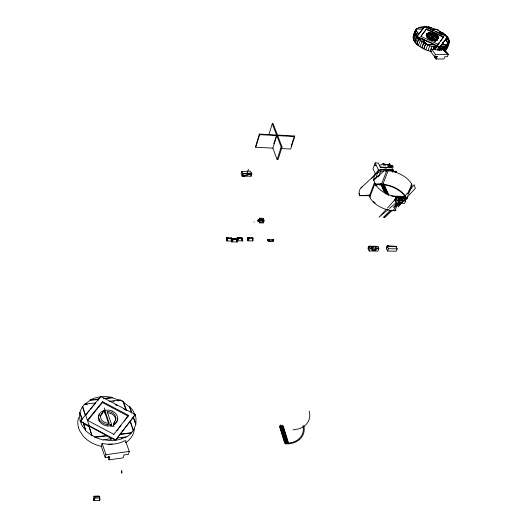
<?xml version="1.0" encoding="UTF-8"?>
<svg xmlns="http://www.w3.org/2000/svg" width="527" height="527" viewBox="0 0 527 527"><rect width="100%" height="100%" fill="white"/><g stroke="black" fill="none" stroke-linecap="round" stroke-linejoin="round"><path stroke-width="0.79" d="M445.723 39.426L447.502 36.712L424.788 26.35L422.595 29.459L422.72 29.13L416.416 29.038C413.906 32.529 411.613 37.812 414.624 41.673C418.464 46.784 424.531 49.749 430.572 51.409L434.485 56.685L437.035 56.685L435.948 57.423L435.901 56.646M432.924 36.165L432.397 36.962L432.924 36.165L435.48 39.624L435.104 40.612C431.534 40.678 424.722 38.306 426.923 33.754L428.056 35.757L427.871 36.264L427.871 34.492L428.985 32.773L426.923 33.754L426.692 34.828L427.252 36.804L427.232 36.053M447.423 42.107L448.444 44.182L447.91 44.769L441.725 44.597L445.506 39.545L448.668 43.767L447.542 45.362L445.262 46.672L444.393 49.228L448.286 54.386L447.377 56.692L444.847 56.692L443.945 58.991L436.139 58.991L436.066 56.646M100.426 416.6A7.747 5.85 11.8 0 1 100.716 415.922L102.133 413.287A5.975 4.499 11.8 0 1 103.114 411.212L104.089 410.441L103.292 410.974M102.133 413.287L101.039 414.663A7.747 5.843 11.8 0 0 100.585 417.536L101.513 419.716A7.747 5.843 11.8 0 0 104.168 422.081L106.869 423.102L109.3 423.333L104.827 410.243L108.681 410.144A9.611 7.246 11.8 0 1 112.165 411.119M416.883 35.381L414.96 32.733L415.276 30.777M415.46 34.183L417.489 35.711L415.085 32.404L417.489 35.711L414.624 41.673L416.6 36.383L415.078 32.634L413.115 37.918M426.33 34.538L426.303 35.434L426.33 34.538L426.383 35.072M389.15 166.091C389.855 164.464 389.585 167.751 388.32 166.282L389.361 163.568L393.926 171.433L396.225 171.538L396.047 170.926M390.125 165.577L392.595 165.695L392.351 166.486M134.273 428.859L134.174 430.216A28.57 21.673 11.7 0 1 125.551 442.733M433.477 34.077L435.506 35.204L436.936 36.91L436.066 40.467L436.652 38.543L436.172 37.213L433.102 35.065L433.477 34.077L430.902 33.438L431.811 34.67M251.511 174.147L251.089 176.202L242.282 176.222L241.063 173.897L241.794 171.479L250.404 171.117L251.827 173.798L251.089 176.202L250.878 175.814M433.128 39.294L429.004 33.715L429.38 32.727C432.43 32.773 438.392 34.354 437.654 38.082L437.542 39.571L436.066 40.467M436.764 35.381C440.644 36.877 435.46 41.857 436.975 37.845L437.865 38.655M403.53 198.857L403.84 197.342L405.586 201.07L404.637 203.415L396.172 203.112L394.769 200.049L395.546 197.362L397.114 200.754L396.172 203.112M447.542 45.362L445.611 50.289C449.775 45.882 450.704 38.471 445.275 34.742M81.573 418.148L79.808 412.707L81.606 408.135L84.419 404.229L95.697 402.911L95.591 403.333M84.419 404.229L84.32 404.65L90.012 400.382L98.832 399.394L98.101 400.283M80.348 421.56L82.192 419.314L79.906 412.285L79.439 415.526L80.163 421.073L83.464 423.214L85.769 430.315L82.667 426.481L81.198 423.82L80.447 421.139L100.789 396.436L135.228 414.538L130.182 421.574L130.294 421.159L133.357 430.519L132.112 427.002M83.464 423.214L83.358 423.629L88.997 426.626L91.988 435.77L85.664 430.737M87.581 412.766L85.42 415.684L82.522 406.811M88.997 426.626L89.103 426.205L106.685 435.533L106.573 435.954L94.913 437.324L95.018 436.903L106.685 435.533M100.683 396.851L100.789 396.436M91.988 435.77L89.103 426.205M87.719 420.506L102.376 402.536L102.587 401.699L128.496 415.348L124.379 421.159M103.588 398.853L103.7 398.438L112.409 397.457C104.985 395.843 96.928 396.469 90.117 399.96L98.938 398.972L99.807 397.911M433.517 49.571L434.301 46.541L440.44 47.173L445.394 46.343L444.235 49.301L439.34 50.137L431.455 49.097L430.572 51.409L431.422 51.613L430.335 51.356L431.422 51.613M108.582 423.464L104.504 411.501L104.827 410.243M102.106 443.398L101.336 446.31L105.209 457.607L109.82 456.955L109.036 459.854L123.107 457.851L123.917 454.966L128.476 454.32L129.293 451.428L125.34 440.427C118.371 444.406 109.866 445.078 102.106 443.398L105.986 454.696L105.209 457.607M112.139 411.093L113.193 411.613A9.703 7.319 11.8 0 1 115.828 413.688L117.402 416.284L117.745 418.128A9.611 7.246 11.8 0 1 117.139 420.783L116.026 422.318A9.611 7.246 11.8 0 1 113.476 423.991A3.999 3.024 11.9 0 0 114.425 422.779A4.032 3.05 11.9 0 0 114.537 421.646L115.387 420.118A7.747 5.843 11.8 0 0 115.795 417.239C114.945 413.464 110.749 411.389 107.133 411.495L111.625 424.597L111.289 425.849L107.403 425.968M98.984 496.737L98.944 495.986L94.07 496.223L94.037 498.707M94.102 496.974L99.715 496.691L99.267 498.358L99.728 498.338L99.708 500.36L93.905 500.65L94.129 499.813L94.59 499.794L94.07 496.223M114.471 421.356L114.201 422.904A4.025 3.05 11.9 0 1 114.227 423.286M120.156 400.454L120.268 400.033L123.377 401.666L126.473 410.395L123.588 408.893M93.905 500.65L93.701 499.458L94.834 496.928L94.59 499.794M113.615 434.676L128.496 415.348M123.377 401.666L123.265 402.081L129.451 406.89L131.645 412.99M99.728 498.338L99.708 500.36M99.715 496.691L99.471 499.55L99.932 499.53M117.231 437.996L126.058 436.903L119.998 439.353L116.645 440.091L115.505 440.216L112.442 438.589L103.404 439.702L109.544 440.506L115.505 440.216L130.294 421.159M120.38 434.202L131.519 432.621L133.476 430.104M115.505 440.216L135.228 414.538M122.975 437.687C126.414 437.746 129.662 435.335 131.519 432.621M390.355 166.031L392.74 166.018M246.906 173.37L243.026 173.831L251.827 173.798L242.295 176.249L243.026 173.831L241.794 171.479M226.551 240.174L226.808 240.991L231.129 241.096L231.669 238.639L231.412 237.822L226.61 237.664L226.551 240.174L227.012 239.357M226.61 237.664L227.269 240.18L226.801 239.357M226.762 240.174L227.512 237.723L227.769 238.547L227.269 240.18M247.17 173.311L248.401 169.272M294.698 136.565L294.468 135.986L277.472 135.05L273.144 123.759L272.261 123.713L276.583 135.004L259.409 134.062L255.555 146.664L255.766 147.257L272.848 148.127L277.136 159.549L278.032 159.589L282.064 147.013L277.696 135.637L294.698 136.565L290.64 149.036L280.977 148.542M226.808 240.991L227.058 240.174M255.766 147.257L259.627 134.648L259.409 134.062M231.076 238.909L231.412 237.822M231.722 239.587L232.038 238.566L236.84 238.724L237.104 239.541L236.597 241.175L237.381 241.195L237.13 242.005L231.663 241.88L231.656 240.24L232.447 240.259L232.954 238.632L233.211 239.449L232.703 241.083L231.92 241.063L231.656 240.24M232.038 238.566L232.703 241.083M231.663 241.88L231.92 241.063M268.862 134.642L272.261 123.713M237.012 238.461L237.328 237.446L242.124 237.598L242.387 238.415L241.873 240.042L242.657 240.062L242.4 240.879L237.064 240.747L237.058 239.12L237.743 239.133L238.25 237.506L238.514 238.323L238 239.95L237.321 239.937M237.328 237.446L238 239.95M236.597 241.175L236.333 240.352L237.117 240.371L237.13 242.005M241.873 240.042L241.61 239.225L242.394 239.245L242.4 240.879M273.862 143.621L276.089 136.572M272.848 148.127L276.807 135.591L259.627 134.648M247.677 238.54L248 237.525L252.789 237.677L253.059 238.494L252.538 240.114L253.059 240.128L252.795 240.938L247.914 240.819L247.644 240.009L248.942 237.585L249.205 238.402L248.691 240.022L247.644 240.009M248 237.525L248.691 240.022M247.914 240.819L247.901 239.199M277.136 159.549L281.168 146.967L276.807 135.591M259.106 219.825L258.085 219.799L257.802 220.681L258.046 221.406L259.067 221.432L259.561 222.875L263.342 222.98L263.625 222.098L259.844 221.986L259.106 219.825L259.627 218.211L263.401 218.323L263.717 219.219L263.586 219.627L259.745 219.331L259.067 221.432M258.046 221.406L258.085 219.799M259.804 219.509L259.627 218.211M259.561 222.875L259.844 221.986M263.586 219.627L262.841 221.544L263.862 221.577L263.902 219.97M291.167 146.111L294.468 135.986M272.505 240.925L273.533 240.951L273.697 239.693L267.848 239.554L267.551 240.444L268.704 240.832L268.961 241.57L272.762 241.662L273.058 240.773L272.676 239.673M267.676 240.813L267.848 239.554M268.704 240.832L269.001 239.95L267.973 239.923M268.961 241.57L269.257 240.687L268.875 239.581M273.697 239.693L273.533 240.951M433.28 49.531L434.301 46.541L432.786 46.172L432.66 46.501C428.326 45.724 424.347 43.471 422.522 39.242L425.513 43.853L423.767 48.892L425.776 43.589L422.522 39.242L434.037 44.518L427.43 44.729L426.666 43.991M440.618 41.106L443.721 36.659L426.646 28.86L420.77 36.33L438.023 44.235L437.911 44.584L438.523 43.609M428.056 34.169L427.628 35.217L429.189 35.843L427.68 35.157L428.985 32.773M436.079 36.383L435.895 36.877L436.27 35.889L435.901 36.89L436.264 35.882M430.928 38.082L430.75 38.576C431.014 37.839 427.99 35.744 427.878 36.277M416.89 44.261L418.846 38.254L416.89 44.261L413.86 40.388L415.829 35.092L417.621 37.681L421.126 41.205L425.513 43.853L425.645 43.517M413.142 36.778L414.98 31.824M414.96 32.733L415.085 32.404M416.416 29.038L413.438 35.724M415.862 31.119L416.653 29.005L418.912 27.773L423.86 27.865M413.352 39.13L415.322 33.84L417.489 35.711M418.912 27.773C422.542 25.79 427.535 26.778 431.56 27.681L427.641 27.938L431.56 27.681M421.251 40.875L418.827 37.542L416.785 36.607L424.788 26.35M417.799 35.507L422.72 29.13M417.621 37.681L415.638 42.97L413.86 40.388M435.585 38.893L436.264 39.327L436.633 38.346L436.995 38.728M440.783 50.045L440.44 47.173L439.34 50.137L440.44 47.173L441.112 50.019L442.265 47.061L445.394 46.343L440.341 46.607L442.799 46.639M419.505 38.985L418.827 37.542L420.342 40.217L418.352 45.52L416.85 43.603M387.457 167.421L389.361 163.568L391.311 167.731L380.316 167.217L378.399 163.041L375.198 162.889L373.004 168.719L375.487 174.2M424.663 26.679L426.659 27.588L426.784 27.259M419.999 46.719L421.877 41.752M421.014 36.37L426.646 28.86M426.317 35.816L426.692 34.828L428.563 37.371L429.749 38.142L434.979 39.617L434.577 40.605L435.401 41.692L434.558 40.605L434.933 39.617L432.403 36.165L435.012 39.617L435.48 39.624M427.18 33.464L426.804 34.459L427.516 33.221M426.415 36.225L426.791 35.237L428.563 37.371L428.187 38.359M426.448 36.291L426.817 35.296M426.606 36.653L426.982 35.658M427.555 34.011L427.931 33.023M426.883 37.081L427.206 36.007M427.568 35.335L428.484 32.951M428.55 35.388L427.911 34.92L428.78 32.806M430.447 28.932L430.388 29.097M427.245 37.516L427.621 36.528L427.259 36.093M427.608 37.878L427.983 36.883L427.621 36.528M427.68 37.944L427.983 36.883M429.795 34.789L430.17 33.8L429.38 32.727L434.65 39.611L434.274 40.605M428.747 38.761L429.13 37.766L426.679 34.439L429.749 38.142L429.367 39.13M433.306 35.157L430.809 34.453L431.185 33.464M429.894 34.927L430.17 33.8M375.198 162.889L378.643 170.419L376.416 176.262L378.729 176.361L380.955 170.524L380.507 169.549L378.386 170.116L371.904 178.258M374.532 182.553L369.335 196.215L369.776 197.217L374.98 183.554M430.915 34.472L431.29 33.484L430.809 34.453M427.43 44.729L434.037 44.518M431.376 34.545L431.751 33.557M425.823 49.821L427.713 44.854M428.919 36.798L430.407 38.478L430.032 39.472L430.585 38.557L430.203 39.551M431.956 34.683L432.331 33.695M431.284 36.804L431.659 35.816L430.269 33.939L434.65 39.611M431.389 36.943L431.659 35.816M431.541 37.147L431.765 35.955M430.724 39.775L431.099 38.787L430.803 38.023M431.679 37.345L431.916 36.159M432.529 34.854L432.904 33.866M431.784 37.483L432.061 36.35M432.397 36.962L432.693 35.856M431.435 40.039L431.817 39.051M433.905 34.262L433.655 35.309M436.843 38.109L436.264 39.327L436.639 38.339L437.344 39.123L436.962 40.111M433.069 36.37L432.693 37.358L433.919 39.018M432.792 37.496L433.174 36.508M427.944 50.632L429.841 45.665M432.16 40.256L432.535 39.268M430.981 29.584L436.514 29.341L438.431 30.204L441.619 34.598M434.182 35.579L434.558 34.591M433.26 39.433L432.878 40.427L433.721 39.512L433.339 40.5L433.859 39.532M435.052 34.887L434.676 35.876L436.251 37.72M435.177 34.973L434.801 35.961L436.652 38.543M433.477 40.52L433.971 39.551M435.131 36.192L435.506 35.204M435.533 36.521L435.915 35.54M432.008 46.343L430.104 50.994L431.185 51.567M434.143 40.592L434.525 39.604L430.269 33.939M434.788 40.111L435.012 39.617L432.436 36.165L435.012 39.617L434.544 40.605L435.203 41.455M438.569 30.276L438.444 30.606L442.759 33.175L444.729 35.79M436.172 37.213L436.554 36.225M436.297 37.404L436.679 36.422M436.396 37.562L436.778 36.574M436.554 37.898L436.936 36.91M436.639 38.227L437.021 37.239M436.257 39.334L437.035 37.555M385.771 171.347L386.614 169.167L390.125 169.997L386.06 169.885M436.33 40.25L436.791 38.655L437.344 39.123L436.718 38.478M384.657 192.803L381.008 184.766L381.225 184.186M437.581 37.918L437.963 36.936L436.923 35.54L437.845 36.673L437.199 35.81M433.154 49.512L434.301 46.541M436.547 40.316L436.929 39.321M381.462 184.285L386.673 170.755L388.518 170.834A20.527 11.759 21.3 0 1 410.994 182.961L412.121 185.109L408.451 194.226M438.141 37.503L437.766 38.491L438.714 38.511L437.779 38.879M438.161 37.891L437.298 39.861L437.713 38.833L436.975 37.845M381.423 185.682L381.647 185.109M387.562 194.72L382.839 184.345L388.056 170.814M389.624 167.843L390.408 165.807L389.572 165.998M432.66 46.501L437.805 46.238L439.808 47.16L441.593 44.933L447.779 45.098L448.391 44.242M435.282 49.881L436.428 46.91L434.09 49.67L435.987 46.837M383.531 184.391L383.755 183.811L383.057 183.771L388.129 194.885M441.567 34.775L441.804 34.117M437.832 44.729L443.721 36.659M442.759 33.175L442.884 32.845L445.256 34.723M436.521 46.554L437.805 46.238M434.485 56.685L435.381 54.367L431.455 49.097M437.338 50.091L438.49 47.127L438.2 50.111L440.44 47.173M441.554 44.986L447.502 36.712M441.725 44.993L441.85 44.657M392.477 172.322L393.32 170.142L387.009 169.701M445.776 39.334L446.712 37.931L449.195 41.001L448.609 42.503M435.381 54.367L448.286 54.386L442.772 49.742L443.925 46.778M444.86 50.315L446.514 46.086M448.325 44.314L447.779 45.098L447.91 44.769L445.611 45.059M368.248 248.81L369.17 246.458L377.925 246.656M446.389 49.433L449.083 42.476M369.163 250.984L370.086 248.632L369.038 246.149L377.793 246.346L378.854 248.83L377.918 251.175L369.163 250.984L367.945 248.085L369.038 246.149M371.37 247.104L371.607 246.511L372.53 248.685L371.91 250.253L375.804 250.338L376.423 248.777L375.494 246.603L375.264 247.189L375.883 248.639M440.598 45.948L439.808 47.16L441.85 44.268M371.99 248.553L372.22 247.96L369.783 247.907M372.932 248.125L373.551 246.557M375.804 250.338L375.494 249.614L376.113 248.052L378.544 248.105M395.237 201.07L396.172 198.719L406.877 199.101L407.107 198.521L406.916 198.027L399.69 197.757M370 196.63L370.395 198.389A20.369 11.844 21.3 0 0 390.606 210.477L392.793 210.741L393.023 210.161L393.728 210.201M396.607 202.948L393.498 210.78L394.894 210.826L398.017 203M398.34 198.6L398.913 197.151L400.322 197.203L399.749 198.653M398.293 199.39L398.524 198.804L399.473 200.84L398.84 202.414L402.608 202.552L403.234 200.978L402.285 198.942L402.048 199.535L402.681 200.892M398.662 199.871L399.077 198.824M398.919 200.754L399.156 200.161L396.798 200.076M395.823 210.253L395.593 210.833L395.586 209.739L395.823 210.253L395.125 210.247M399.782 200.444L400.408 198.877L399.624 197.184M401.106 200.491L401.732 198.923M402.608 202.552L402.292 201.867L402.918 200.3L405.263 200.392M407.674 194.002L411.646 184.121M386.304 248.145L387.246 245.806L396.054 246.366L397.174 248.882L396.218 251.214L387.562 251.023L386.304 248.145L387.404 246.168L392.958 246.649M406.192 199.074L406.422 198.495M404.281 198.514L406.686 198.6L407.839 195.748M386.62 248.863L387.562 246.524L396.218 246.722M437.298 39.861L437.713 38.833M387.562 251.023L388.504 248.691L387.246 245.806L388.676 246.333L387.246 245.806M434.775 40.849L434.834 40.118M434.61 40.605L434.986 39.617M448.102 43.906L449.129 41.396L448.648 42.568M427.911 34.914L428.675 32.905M428.537 33.063L428.299 33.893M443.22 46.896L441.415 49.973L443.049 46.929M448.833 43.543L448.536 44.097L447.186 42.285M441.415 49.973L443.082 46.923M98.964 415.25L99.465 414.459M443.457 49.531L445.262 46.672L442.772 49.742M133.357 430.519L135.795 424.538L133.291 417.568M447.779 45.098L448.233 44.413M400.843 202.987L398.109 206.92L401.442 203.33M443.062 49.65L445.262 46.672L443.029 49.663L448.286 54.386M438.978 42.957L437.917 44.578L438.003 44.255M434.09 49.67L436.198 46.87M438.24 44.261L439.663 42.371M445.802 39.525L447.561 37.265M117.001 430.612L120.953 425.546M113.74 434.301L87.416 420.296L102.587 401.699M395.21 172.81L396.225 171.538L394.697 171.453M399.288 203.191L397.747 205.108L399.288 203.382M404.44 196.821L407.529 192.994M409.077 191.084L414.229 184.707L415.348 188.376L404.782 199.74M88.095 412.147L89.623 410.283M90.644 409.044L95.697 402.911M114.537 422.147L114.155 422.595L114.655 422.008M132.692 431.277L132.31 431.718L132.54 431.455M386.331 209.338L379.111 217.17L388.32 209.43M387.444 208.132L396.041 198.429M416.653 29.005L416.027 29.433M103.463 410.816L103.7 410.573L101.177 411.831L99.287 413.998A9.611 7.246 11.8 0 0 98.701 416.653M383.142 217.532L390.461 210.227M393.274 207.414L397.78 202.915M391.574 210.477L384.453 217.579L392.022 210.392M394.986 207.071L399.051 203.014M396.679 205.971L399.591 203.205M361.041 187.836L375.718 174.246M373.419 180.577L383.992 170.82L386.673 170.755M373.498 179.681L377.088 176.459M389.545 208.402L396.297 202.724M437.562 36.238L437.193 36.521L437.377 36.027L437.726 36.495M391.363 167.151L392.628 166.203L391.1 167.388M436.079 57.371L437.035 56.685L436.139 58.991L434.92 57.351L435.809 56.771M391.409 167.402L392.687 166.512M436 57.423L436.139 58.991L435.948 57.423L434.92 57.351L435.776 56.863M436.178 57.173L437.035 56.685L436.178 56.863M379.42 165.577L382.991 163.831L392.641 165.735M436.191 57.074L437.035 56.685L436.191 56.969M435.921 57.41L434.92 57.351L435.763 56.969M436.758 40.21L437.364 39.94M103.378 411.831L103.766 411.692L103.332 411.93A2.207 1.66 11.6 0 0 102.831 412.404L102.791 412.463A5.975 4.499 11.8 0 0 101.81 414.512M121.823 438.741L121.553 438.833M435.842 57.344L434.92 57.351L435.763 57.074M242.282 176.222L251.827 173.798M428.609 33.761L428.036 33.86M380.507 169.549L385.309 169.108L386.614 169.167L380.507 169.549L393.32 170.142L386.844 169.938M383.992 170.82L381.93 171.123A20.527 11.759 21.3 0 0 374.111 181.393L375.606 184.727A20.527 11.759 21.3 0 0 398.445 197.138L398.913 197.151M288.388 443.938L293.493 442.871A24.301 17.806 21.6 0 0 304.02 426.686L303.783 425.737M105.986 454.696L129.293 451.428M111.625 424.597L110.624 424.716M110.762 424.703L107.732 424.716M110.248 439.261L111.632 439.09M109.28 401.324L120.268 400.033M85.809 404.479L87.298 404.301M112.916 401.297L114.412 401.126M117.323 400.783L118.74 400.619M120.578 434.307L131.401 433.036M105.558 398.636L112.304 397.872L119.998 400.368M434.92 57.351L435.803 57.265M385.046 167.639L386.653 167.494M375.336 184.035L381.686 183.712L386.403 194.088M392.16 246.583L396.054 246.366M359.085 193.376L359.579 195.655L369.862 195.741L369.381 195.135L359.579 195.655L359.085 193.376A20.25 11.825 21.1 0 1 362.24 186.782M379.15 184.858L381.008 184.766L381.001 183.699L385.527 193.653M94.162 496.763L99.036 496.526M95.038 498.12L99.926 497.883M93.701 499.458L94.162 499.431M251.471 173.126L242.855 173.495L242.117 175.913L245.384 175.768M293.012 429.894L299.02 428.794A24.532 17.753 21.5 0 0 309.56 412.674L309.138 411.027M108.536 444.248L112.126 444.215M431.106 29.255L436.514 29.341M432.786 46.172L436.646 46.224M419.037 27.444L423.985 27.536M426.659 27.588L427.766 27.608M246.109 173.357L251.649 173.462M388.504 248.691L397.174 248.882M370.086 248.632L372.53 248.685M376.423 248.777L378.854 248.83M371.601 249.528L375.494 249.614M233.211 239.449L237.104 239.541M269.257 240.687L273.058 240.773M371.561 248.092L375.85 248.191M248.118 237.894L249.66 237.934M237.446 237.815L241.313 237.908L241.195 237.539M249.205 238.402L253.059 238.494M226.729 238.039L228.283 238.072M238.514 238.323L242.387 238.415M227.769 238.547L231.669 238.639M232.157 238.942L234.489 238.994M272.802 240.042L273.829 240.062M259.936 219.107L263.717 219.219M258.329 220.517L264.152 220.688M259.251 220.727L262.887 220.833M398.452 200.392L402.595 200.55M397.114 200.754L399.473 200.84M403.234 200.978L405.586 201.07M402.292 201.867L398.531 201.729L398.84 202.414M391.699 195.991L405.494 196.518M393.616 196.551L405.652 197.006M395.797 197.217L405.421 197.585M399.921 198.251L407.107 198.521M399.466 198.33L401.87 198.422M390.731 166.539L393.116 166.651M390.955 167.013L393.34 167.125M380.059 167.072L386.732 167.388M378.643 170.419L380.955 170.524M382.147 184.312L382.839 184.345M375.336 184.476L381.008 184.766M281.168 146.967L282.064 147.013M107.297 412.74C110.756 412.839 114.669 414.881 115.459 418.491A7.747 5.85 11.8 0 1 115.347 420.691M110.426 425.961L114.102 426.383M425.638 29.36L426.896 29.492M431.435 28.003L437.568 29.815M383.906 184.437L385.672 184.661A20.369 11.844 21.3 0 1 405.579 196.452M384.038 184.911L385.764 185.129A19.604 11.403 21.3 0 1 404.927 196.485M103.292 440.124L94.913 437.324M428.128 26.963L429.913 27.332M428.352 27.002L429.999 27.351M383.649 165.254L382.991 163.831L388.439 165.162M436.389 29.67L438.431 30.204M435.407 29.288L436.336 29.644M430.948 38.089L433.952 38.912L432.16 36.495L434.525 39.604L433.662 38.524M427.555 44.393L425.776 43.589L424.413 41.831M431.738 29.907L433.873 30.876M435.289 31.528L440.967 34.117M426.396 29.519L443.464 37.318M416.903 36.277L439.94 46.831M418.701 37.878L422.397 39.571M433.912 44.848L437.673 46.567M121.869 400.863L123.173 401.534M95.018 436.903L92.093 435.348M115.69 404.743L117.119 405.494M133.878 414.308L135.11 414.953L135.992 418.155L135.913 424.123L133.403 417.153M102.376 402.536L128.272 416.185M80.447 421.139L115.624 439.795M106.573 435.954L110.999 438.299M425.526 40.223L428.28 41.877M422.647 38.912L425.401 40.559M428.945 38.122L429.4 38.445M382.991 163.831L385.54 165.88M428.056 36.956L428.563 37.371M437.39 36.192L437.983 36.982L436.797 35.414L438.023 37.061L437.384 36.205M440.21 31.534L442.72 33.991M430.407 38.478L427.45 34.993M435.73 35.118L438.089 38.254L435.078 34.209L436.33 35.961M436.257 34.973L438.036 37.094M431.04 33.623L430.618 33.096M446.712 37.931L449.195 41.001M433.807 38.715L434.235 39.255M442.496 42.272L443.457 43.471M415.078 32.634L416.949 34.966M430.335 32.753L431.178 33.814M430.276 37.753L431.099 38.787M428.056 35.757L426.758 34.084L429.011 37.121L428.359 36.205M432.199 35.197L432.674 35.829M436.613 36.323L437.384 37.338M427.516 35.092L428.214 36.007M442.884 32.845L445.348 36.113M447.265 38.669L449.195 41.231M446.586 38.254L449.07 41.561M439.334 31.791L441.112 34.169M446.277 41.08L445.506 39.545L448.444 44.182M434.696 40.065L435.104 40.612M435.078 34.209L437.318 37.239M415.724 29.901L418.774 34.097M415.599 30.237L418.655 34.426M435.816 35.217L436.468 36.126M417.456 44.248L418.352 45.52M427.819 35.092L426.923 33.754L427.898 35.421M448.358 38.543L447.377 37.042L448.905 39.795M107.436 425.948A9.598 7.246 11.8 0 1 103.951 424.999C101.046 423.827 98.417 421.178 98.318 417.904M99.017 420.671L99.458 421.402M406.225 197.612L406.686 198.6M419.367 38.287L420.342 40.217M435.855 37.206L436.593 38.833M383.755 183.811L388.939 195.168M383.755 184.878L384.75 187.052M386.396 190.675L388.379 195.023M384.829 191.703L385.843 193.923M392.556 210.227L392.793 210.741M135.11 414.953L132.692 410.177L129.563 406.475L131.757 412.575M78.523 427.779L79.544 430.526L82.864 435.724A28.57 21.673 11.7 0 0 93.681 443.82L97.073 445.157A28.517 21.633 11.7 0 0 101.988 446.488M123.522 402.812L126.105 410.085M130.459 422.351L131.836 426.224M369.381 195.135L369.559 195.629M263.612 220.853L263.862 221.577M262.881 219.937L263.131 220.655M108.068 457.047L109.036 459.854M104.201 407.872L105.202 410.803M104.504 411.501L105.374 414.051M254.007 221.814L254.126 222.177M252.789 239.311L253.059 240.128M251.84 237.618L251.965 237.987M247.552 237.993L247.815 238.81M85.631 414.841L89.208 425.783M85.526 415.263L82.627 406.389M242.44 238.85L242.815 241.142M83.529 424.156L83.872 425.217M84.096 425.902L85.44 430.045M242.394 239.245L242.657 240.062M237.117 240.371L237.381 241.195M235.925 238.659L236.043 239.034M231.122 239.456L231.379 240.279M283.17 425.776L288.394 442.614M282.94 426.376L288.164 443.214L293.012 442.193A23.386 17.141 21.6 0 0 303.15 426.62L302.939 425.763M282.097 425.098L287.762 443.391M281.866 425.697L287.531 443.991M280.792 425.019L286.668 444.03M280.384 425.151L286.036 443.457M280.16 425.75L285.805 444.057M279.745 425.882L284.824 442.364M279.521 426.481L284.705 443.332M121.638 470.334L122.04 472.423M121.381 471.25L121.783 473.338M93.925 498.621L94.129 499.813M117.31 418.458L117.409 419.38A9.598 7.246 11.8 0 1 116.803 422.035L115.69 423.57A9.598 7.246 11.8 0 1 113.14 425.249M109.01 456.566L108.858 457.298L108.621 456.566M98.641 416.646C98.727 419.927 101.375 422.516 104.234 423.754A9.611 7.246 11.8 0 0 107.765 424.696M389.361 163.568L389.361 165.544M389.361 166.545L389.361 167.863M375.184 203.033A19.604 11.403 21.3 0 1 373.571 201.525M375.362 185.656A19.604 11.403 21.3 0 1 377.174 185.161M78.516 427.786A28.544 21.66 11.7 0 1 78.648 417.542M98.378 417.911A9.598 7.246 11.8 0 1 99.023 415.263M113.931 424.38A3.999 3.024 11.9 0 1 113.121 425.263M374.993 165.313C375.264 166.993 375.586 163.917 374.993 165.313M423.708 42.891L421.817 47.852L423.721 42.898L423.062 41.231L423.708 42.891M432.766 35.955L432.298 36.818L432.786 35.981M434.959 39.617L432.397 36.165L434.933 39.617M448.727 39.387L448.062 38.247L448.727 39.387"/></g></svg>
